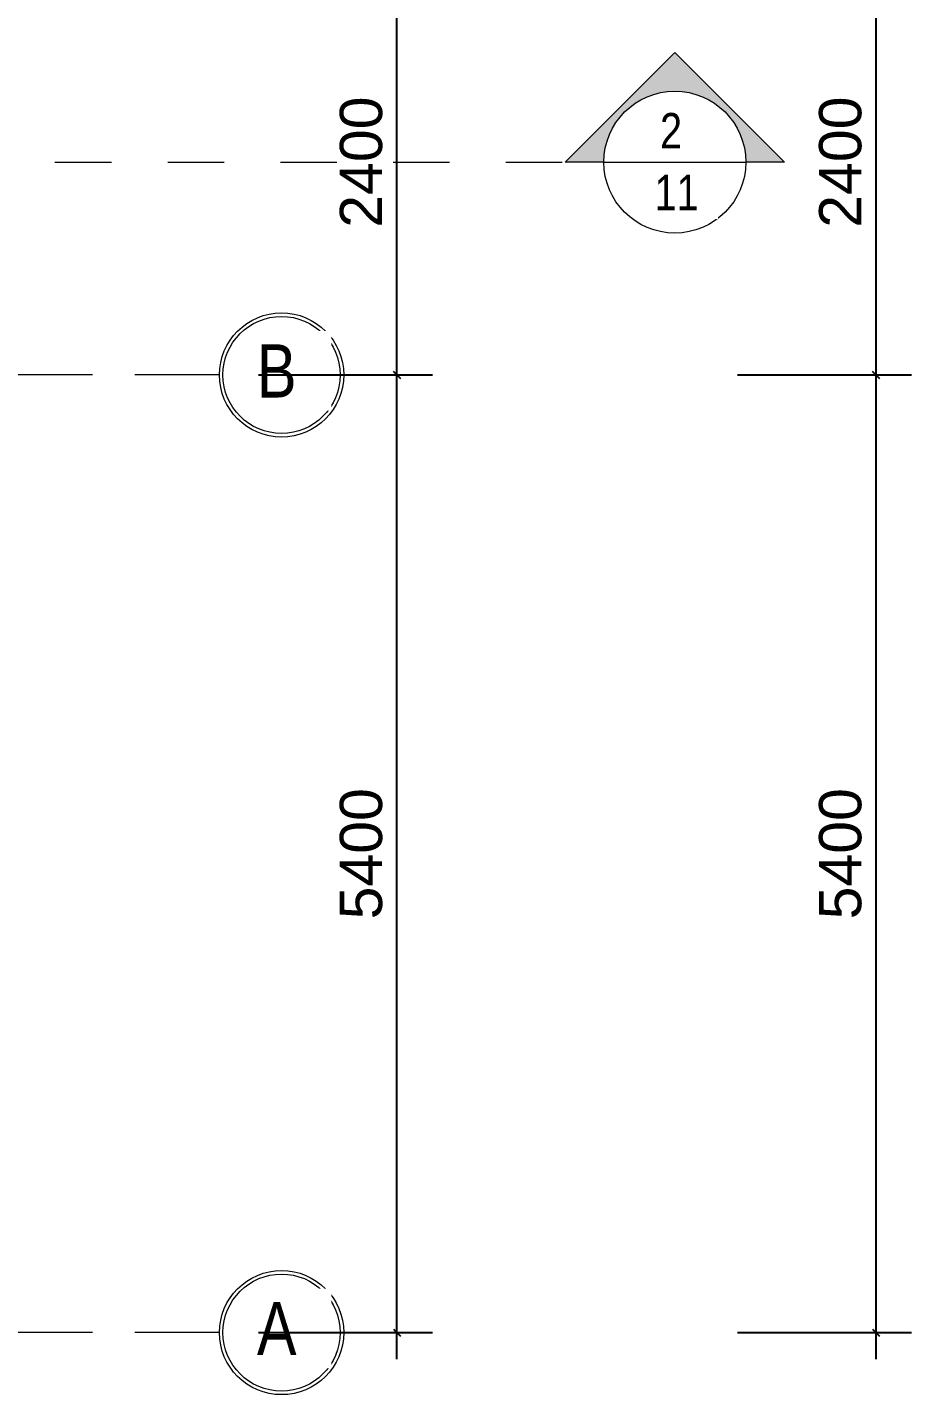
# Model space of a CAD drawing. Header units: millimetres. Extents: x -20510 to 108935, y -243239 to 20306.
# Drawn here: x 38418 to 43400, y -70350 to -62640 of the extents above; entities that cross this region are included whole.
import ezdxf

# ---------------------------------------------------------------- set-up
doc = ezdxf.new("R2010")
doc.units = ezdxf.units.MM
for name, pattern in [('Abgebrochen', [714.375, 476.25, -238.125]), ('Aligning Line', [635, 317.5, -317.5]), ('Hidden', [714.375, 476.25, -238.125])]:
    doc.linetypes.add(name, pattern=pattern)
for name, color, linetype, lineweight in [('A-ANNO-DIMS', 1, 'Continuous', 9), ('G-ANNO-SYMB', 6, 'Abgebrochen', 9), ('S-GRID', 1, 'Continuous', 9), ('S-GRID-IDEN', 1, 'Continuous', 9)]:
    doc.layers.add(name, color=color, linetype=linetype, lineweight=lineweight)
doc.styles.add('Arial', font='arial.ttf', dxfattribs={"width": 0.8, "height": 250})
doc.styles.add('Arial_1', font='arial.ttf', dxfattribs={"width": 0.8, "height": 200})
doc.styles.add('Arial_5', font='arial.ttf', dxfattribs={"height": 238.125})
doc.dimstyles.new('SecretInternalLinAngDimStyle5p4736185', dxfattribs={"dimscale": 304.8, "dimtxt": 242.94927, "dimasz": 0.130208, "dimexe": 0.656168, "dimexo": 0.0625, "dimgap": 0.260417, "dimtad": 1, "dimdec": 0, "dimrnd": 100, "dimzin": 0, "dimdsep": 46, "dimtxsty": 'Arial_5', "dimblk1": 'OBLIQUE', "dimblk2": 'OBLIQUE', "dimsah": 1, "dimcen": 0.09, "dimdle": 0.492126, "dimazin": 0, "dimtfac": 1, "dimtdec": 4, "dimtix": 1, "dimtmove": 0, "dimatfit": 3, "dimfxl": 2.624672, "dimfxlon": 1, "dimtvp": 1, "dimtolj": 1, "dimtzin": 0, "dimarcsym": 2})

# ---------------------------------------------------------------- blocks, each defined once
blk = doc.blocks.new('Section - CAT DUNG-122916-03_MẶT BẰNG TẦNG 3')
at = {"layer": 'G-ANNO-SYMB', "linetype": 'Continuous'}
h = blk.add_hatch(color=256, dxfattribs=at)
edge = h.paths.add_edge_path()
edge.add_line((0.181, 0), (-2, 0))
edge.add_arc((-6, 0), 4, 0, 90)
edge.add_arc((-6, 0), 4, 90, 180)
edge.add_line((-10, 0), (-12.181, 0))
edge.add_line((-12.181, 0), (-6, 6.181))
edge.add_line((-6, 6.181), (0.181, 0))
for p, q in [((-6, 6.181), (-12.181, 0)), ((0.181, 0), (-6, 6.181)), ((-12.181, 0), (-10, 0)), ((-2, 0), (0.181, 0))]:
    blk.add_line(p, q, dxfattribs=at)
for start, end in [(360, 180), (90, 180), (0, 90), (180, 360)]:
    blk.add_arc((-6, 0), 4, start, end, dxfattribs=at)
blk = doc.blocks.new('Grid - TRUC  D1-102336-03_MẶT BẰNG TẦNG 3')
at = {"layer": 'S-GRID-IDEN'}
for radius in [3.5, 3.3]:
    blk.add_circle((0, 0), radius, dxfattribs=at)
blk = doc.blocks.new('_Oblique')
at = {"color": 0, "linetype": 'ByBlock', "lineweight": -2}
blk.add_line((-0.5, -0.5), (0.5, 0.5), dxfattribs=at)
blk = doc.blocks.new('DIMBLOCK90-03_MẶT BẰNG TẦNG 3')
at = {"layer": 'A-ANNO-DIMS', "color": 0, "lineweight": -2, "transparency": 16777216}
for p, q in [((43200, -70150), (43200, -64450)), ((42419.1, -64600), (43400, -64600)), ((42419.1, -70000), (43400, -70000))]:
    blk.add_line(p, q, dxfattribs=at)
at = {"layer": 'Defpoints', "color": 0, "transparency": 16777216}
for p in [(42400, -64600), (43200, -64600), (42400, -70000)]:
    blk.add_point(p, dxfattribs=at)
at = {"layer": 'A-ANNO-DIMS', "color": 0, "lineweight": -2, "transparency": 16777216, "xscale": 39.6875, "yscale": 39.6875, "zscale": 39.6875}
for p, rotation in [((43200, -64600), 90), ((43200, -70000), 270)]:
    blk.add_blockref('_Oblique', p, dxfattribs=dict(at, rotation=rotation))
at = {"layer": 'A-ANNO-DIMS', "color": 0, "transparency": 16777216, "insert": (42999, -67300), "char_height": 238.12, "width": 879.103, "attachment_point": 5, "rotation": 90, "style": 'Arial_5'}
blk.add_mtext('\\A1;5400', dxfattribs=at)
blk = doc.blocks.new('DIMBLOCK91-03_MẶT BẰNG TẦNG 3')
at = {"layer": 'A-ANNO-DIMS', "color": 0, "lineweight": -2, "transparency": 16777216}
for p, q in [((43200, -64750), (43200, -62050)), ((42419.1, -62200), (43400, -62200)), ((42419.1, -64600), (43400, -64600))]:
    blk.add_line(p, q, dxfattribs=at)
at = {"layer": 'Defpoints', "color": 0, "transparency": 16777216}
for p in [(42400, -62200), (43200, -62200), (42400, -64600)]:
    blk.add_point(p, dxfattribs=at)
at = {"layer": 'A-ANNO-DIMS', "color": 0, "lineweight": -2, "transparency": 16777216, "xscale": 39.6875, "yscale": 39.6875, "zscale": 39.6875}
for p, rotation in [((43200, -62200), 90), ((43200, -64600), 270)]:
    blk.add_blockref('_Oblique', p, dxfattribs=dict(at, rotation=rotation))
at = {"layer": 'A-ANNO-DIMS', "color": 0, "transparency": 16777216, "insert": (42999, -63400), "char_height": 238.12, "width": 879.103, "attachment_point": 5, "rotation": 90, "style": 'Arial_5'}
blk.add_mtext('\\A1;2400', dxfattribs=at)
blk = doc.blocks.new('DIMBLOCK94-03_MẶT BẰNG TẦNG 3')
at = {"layer": 'A-ANNO-DIMS', "color": 0, "lineweight": -2, "transparency": 16777216}
for p, q in [((40500, -70150), (40500, -64450)), ((39719.1, -64600), (40700, -64600)), ((39719.1, -70000), (40700, -70000))]:
    blk.add_line(p, q, dxfattribs=at)
at = {"layer": 'Defpoints', "color": 0, "transparency": 16777216}
for p in [(39700, -64600), (40500, -64600), (39700, -70000)]:
    blk.add_point(p, dxfattribs=at)
at = {"layer": 'A-ANNO-DIMS', "color": 0, "lineweight": -2, "transparency": 16777216, "xscale": 39.6875, "yscale": 39.6875, "zscale": 39.6875}
for p, rotation in [((40500, -64600), 90), ((40500, -70000), 270)]:
    blk.add_blockref('_Oblique', p, dxfattribs=dict(at, rotation=rotation))
at = {"layer": 'A-ANNO-DIMS', "color": 0, "transparency": 16777216, "insert": (40299, -67300), "char_height": 238.12, "width": 879.103, "attachment_point": 5, "rotation": 90, "style": 'Arial_5'}
blk.add_mtext('\\A1;5400', dxfattribs=at)
blk = doc.blocks.new('DIMBLOCK95-03_MẶT BẰNG TẦNG 3')
at = {"layer": 'A-ANNO-DIMS', "color": 0, "lineweight": -2, "transparency": 16777216}
for p, q in [((40500, -64750), (40500, -62050)), ((39719.1, -62200), (40700, -62200)), ((39719.1, -64600), (40700, -64600))]:
    blk.add_line(p, q, dxfattribs=at)
at = {"layer": 'Defpoints', "color": 0, "transparency": 16777216}
for p in [(39700, -62200), (40500, -62200), (39700, -64600)]:
    blk.add_point(p, dxfattribs=at)
at = {"layer": 'A-ANNO-DIMS', "color": 0, "lineweight": -2, "transparency": 16777216, "xscale": 39.6875, "yscale": 39.6875, "zscale": 39.6875}
for p, rotation in [((40500, -62200), 90), ((40500, -64600), 270)]:
    blk.add_blockref('_Oblique', p, dxfattribs=dict(at, rotation=rotation))
at = {"layer": 'A-ANNO-DIMS', "color": 0, "transparency": 16777216, "insert": (40299, -63400), "char_height": 238.12, "width": 879.103, "attachment_point": 5, "rotation": 90, "style": 'Arial_5'}
blk.add_mtext('\\A1;2400', dxfattribs=at)

msp = doc.modelspace()

# ---------------------------------------------------------------- linework, layer by layer
at = {"layer": 'G-ANNO-SYMB', "linetype": 'Aligning Line'}
msp.add_line((-7146.6, -63400), (41465.8, -63400), dxfattribs=at)
at = {"layer": 'G-ANNO-SYMB', "linetype": 'Continuous'}
msp.add_line((41665.8, -63400), (42465.8, -63400), dxfattribs=at)
at = {"layer": 'S-GRID', "linetype": 'Hidden'}
for p, q in [((39500, -64600), (-3000, -64600)), ((39500, -70000), (-3000, -70000))]:
    msp.add_line(p, q, dxfattribs=at)

# ---------------------------------------------------------------- block references
at = {"layer": 'G-ANNO-SYMB', "linetype": 'Continuous', "extrusion": (0, 0, -1), "xscale": 99.99999999999991, "yscale": 99.99999999999991, "zscale": 99.99999999999991}
msp.add_blockref('Section - CAT DUNG-122916-03_MẶT BẰNG TẦNG 3', (-41465.8, -63400), dxfattribs=at)
at = {"layer": 'S-GRID-IDEN', "xscale": 99.99999999999991, "yscale": 99.99999999999991, "zscale": 99.99999999999991, "rotation": 90}
for p in [(39850, -64600), (39850, -70000)]:
    msp.add_blockref('Grid - TRUC  D1-102336-03_MẶT BẰNG TẦNG 3', p, dxfattribs=at)

# ---------------------------------------------------------------- dimensions: what is measured, and where the dimension line sits
at = {"layer": 'A-ANNO-DIMS'}
for base, p1, p2, override, picture, middle in [((43200, -62200), (42400, -64600), (42400, -62200), {"dimpost": '<>', "dimfxl": 2400}, 'DIMBLOCK91-03_MẶT BẰNG TẦNG 3', (42999, -63400)), ((43200, -64600), (42400, -70000), (42400, -64600), {"dimpost": '<>', "dimfxl": 5400}, 'DIMBLOCK90-03_MẶT BẰNG TẦNG 3', (42999, -67300))]:
    dim = msp.add_linear_dim(base=base, p1=p1, p2=p2, angle=90, dimstyle='SecretInternalLinAngDimStyle5p4736185', override=override, dxfattribs=at)
    dim.commit()
    dim.dimension.update_dxf_attribs({"geometry": picture, "text_midpoint": middle})

# ---------------------------------------------------------------- next in the draw order: texts
at = {"layer": 'G-ANNO-SYMB', "linetype": 'Continuous', "char_height": 200, "attachment_point": 1, "style": 'Arial', "bg_fill": 3, "box_fill_scale": 1.25, "bg_fill_color": 9, "bg_fill_true_color": 13158600, "bg_fill_transparency": 0}
for s, insert, width in [('2', (41982.4, -63123), 153.924), ('11', (41951.3, -63471.5), 307.848)]:
    msp.add_mtext(s, dxfattribs=dict(at, insert=insert, width=width))
at = {"layer": 'S-GRID-IDEN', "char_height": 300, "width": 344.726, "attachment_point": 1, "style": 'Arial_1', "bg_fill": 3, "box_fill_scale": 1.25, "bg_fill_color": 9, "bg_fill_true_color": 13158600, "bg_fill_transparency": 0}
for s, insert in [('B', (39711, -64427.3)), ('A', (39711, -69827.3))]:
    msp.add_mtext(s, dxfattribs=dict(at, insert=insert))

# ---------------------------------------------------------------- next in the draw order: dimensions: what is measured, and where the dimension line sits
at = {"layer": 'A-ANNO-DIMS'}
for base, p1, p2, override, picture, middle in [((40500, -62200), (39700, -64600), (39700, -62200), {"dimpost": '<>', "dimfxl": 2400}, 'DIMBLOCK95-03_MẶT BẰNG TẦNG 3', (40299, -63400)), ((40500, -64600), (39700, -70000), (39700, -64600), {"dimpost": '<>', "dimfxl": 5400}, 'DIMBLOCK94-03_MẶT BẰNG TẦNG 3', (40299, -67300))]:
    dim = msp.add_linear_dim(base=base, p1=p1, p2=p2, angle=90, dimstyle='SecretInternalLinAngDimStyle5p4736185', override=override, dxfattribs=at)
    dim.commit()
    dim.dimension.update_dxf_attribs({"geometry": picture, "text_midpoint": middle})

doc.saveas('drawing.dxf')
